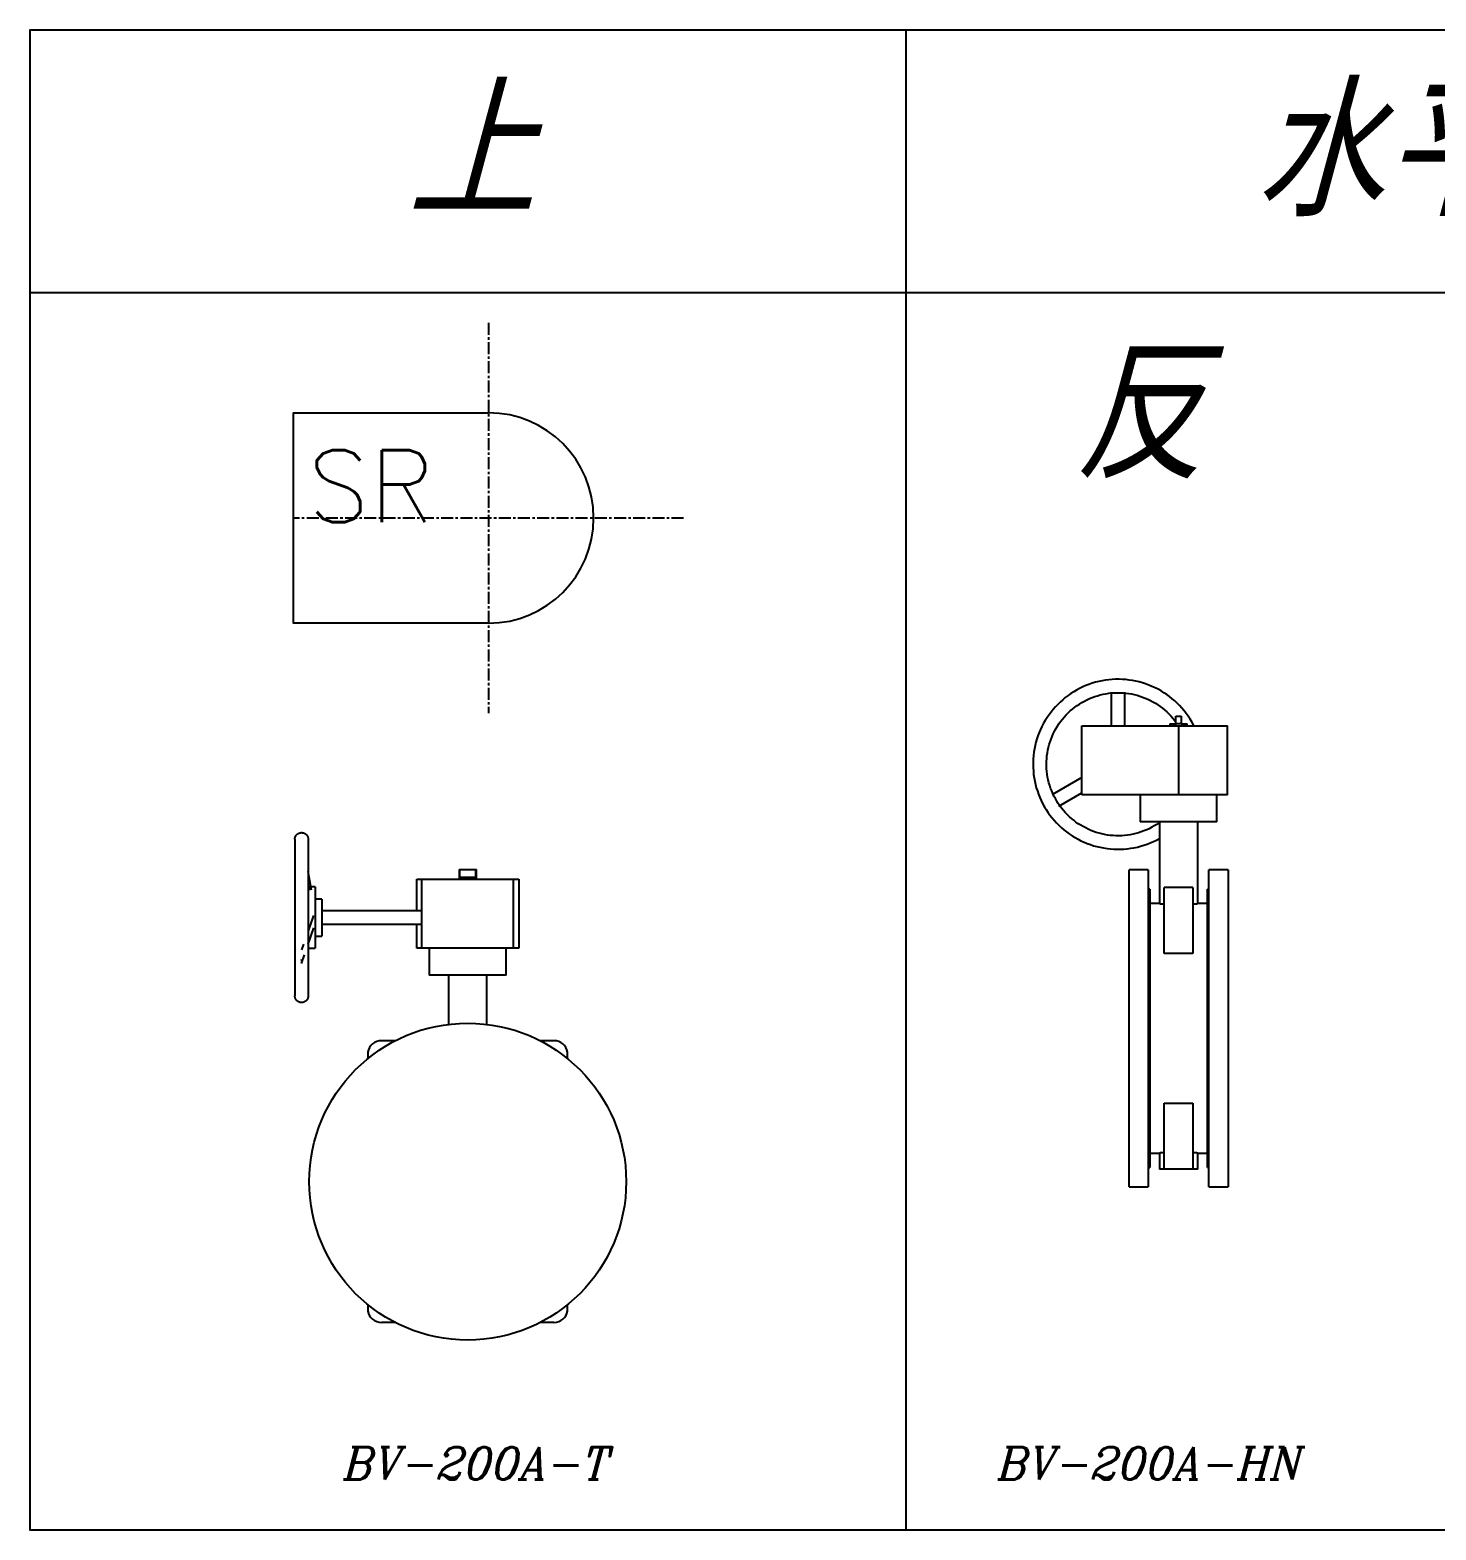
# Model space of a CAD drawing. Extents: x -122301 to 290600, y -29000 to 395522.
# Drawn here: x -121749 to -120285, y 34132 to 35695 of the extents above; entities that cross this region are included whole.
import ezdxf

# ---------------------------------------------------------------- set-up
doc = ezdxf.new("R2010")
doc.units = 0
doc.header["$LTSCALE"] = 10
doc.linetypes.add('XFM7P20PV$0$CENTER', pattern=[2, 1.25, -0.25, 0.25, -0.25])
doc.styles.add('XFM7P20PV$0$Standard', font='txt.shx', dxfattribs={"bigfont": 'chineset.shx'})
doc.styles.add('XFM7P20PV$0$STDTEXT', font='complex.shx', dxfattribs={"bigfont": 'chineset.shx'})

# ---------------------------------------------------------------- blocks, each defined once
blk = doc.blocks.new('XFM7P20PV$0$A$C5F2A0C79')
at = {"color": 1, "linetype": 'XFM7P20PV$0$CENTER'}
for p, q in [((0, 203.2), (0, -203.2)), ((203.2, 0), (-203.2, 0))]:
    blk.add_line(p, q, dxfattribs=at)
at = {"color": 0}
blk.add_lwpolyline([(0, -109.5), (-203.2, -109.5), (-203.2, 109.5), (0, 109.5)], dxfattribs=at)
blk.add_arc((0, 0), 109.5, 270, 90, dxfattribs=at)
at = {"color": 0, "style": 'XFM7P20PV$0$Standard'}
blk.add_text('SR', height=75, dxfattribs=at).set_placement((-188.3, -4.4))
blk = doc.blocks.new('XFM7P20PV$0$BV-200A-T')
for p, q in [((-179.4, 359.2), (-179.3, 359.5)), ((-179.3, 359.5), (-179.2, 359.7)), ((-179.2, 359.7), (-179.1, 360)), ((-179.1, 360), (-178.9, 360.2)), ((-178.9, 360.2), (-178.8, 360.5)), ((-178.8, 360.5), (-178.6, 360.7)), ((-178.6, 360.7), (-178.4, 360.9)), ((-178.4, 360.9), (-178.3, 361.1)), ((-178.3, 361.1), (-178.1, 361.3)), ((-178.1, 361.3), (-177.9, 361.5)), ((-177.9, 361.5), (-177.7, 361.7)), ((-177.7, 361.7), (-177.5, 361.9)), ((-177.5, 361.9), (-177.2, 362.1)), ((-177.2, 362.1), (-177, 362.2)), ((-177, 362.2), (-176.8, 362.4)), ((-176.8, 362.4), (-176.5, 362.5)), ((-176.5, 362.5), (-176.3, 362.7)), ((-176.3, 362.7), (-176, 362.8)), ((-176, 362.8), (-175.8, 362.9)), ((-175.8, 362.9), (-175.5, 363)), ((-175.5, 363), (-175.3, 363.1)), ((-175.3, 363.1), (-175, 363.2)), ((-175, 363.2), (-174.7, 363.3)), ((-174.7, 363.3), (-174.5, 363.3)), ((-174.5, 363.3), (-174.2, 363.4)), ((-174.2, 363.4), (-173.9, 363.4)), ((-173.9, 363.4), (-173.6, 363.5)), ((-173.6, 363.5), (-173.4, 363.5)), ((-173.4, 363.5), (-173.1, 363.5)), ((-173.1, 363.5), (-173, 363.5)), ((-172.8, 362.2), (-173, 363.5)), ((-173, 363.5), (-173, 363.5)), ((-173, 363.5), (-172.7, 363.5)), ((-172.7, 363.5), (-172.4, 363.5)), ((-172.4, 363.5), (-172.2, 363.4)), ((-172.2, 363.4), (-171.9, 363.4)), ((-171.9, 363.4), (-171.6, 363.4)), ((-171.6, 363.4), (-171.3, 363.3)), ((-171.3, 363.3), (-171.1, 363.2)), ((-171.1, 363.2), (-170.8, 363.1)), ((-170.8, 363.1), (-170.5, 363.1)), ((-170.5, 363.1), (-170.3, 362.9)), ((-170.3, 362.9), (-170, 362.8)), ((-170, 362.8), (-169.8, 362.7)), ((-169.8, 362.7), (-169.5, 362.6)), ((-169.5, 362.6), (-169.3, 362.4)), ((-169.3, 362.4), (-169, 362.3)), ((-169, 362.3), (-168.8, 362.1)), ((-168.8, 362.1), (-168.6, 361.9)), ((-168.6, 361.9), (-168.4, 361.8)), ((-168.4, 361.8), (-168.2, 361.6)), ((-168.2, 361.6), (-168, 361.4)), ((-168, 361.4), (-167.8, 361.2)), ((-167.8, 361.2), (-167.6, 361)), ((-167.6, 361), (-167.4, 360.7)), ((-167.4, 360.7), (-167.3, 360.5)), ((-167.3, 360.5), (-167.1, 360.3)), ((-167.1, 360.3), (-167, 360)), ((-167, 360), (-166.8, 359.8)), ((-166.8, 359.8), (-166.7, 359.5)), ((-166.7, 359.5), (-166.6, 359.3)), ((-166.6, 359.3), (-166.5, 359)), ((-180, 357.1), (-179.9, 357.3)), ((-180, 356.8), (-180, 357.1)), ((-180, 356.5), (-180, 356.8)), ((-180, 356.5), (-180, 193.5)), ((-179.9, 357.9), (-179.8, 358.2)), ((-179.9, 357.6), (-179.9, 357.9)), ((-179.9, 357.3), (-179.9, 357.6)), ((-179.8, 358.2), (-179.7, 358.4)), ((-179.7, 358.4), (-179.6, 358.7)), ((-179.6, 359), (-179.4, 359.2)), ((-179.6, 358.7), (-179.6, 359)), ((-166.5, 359), (-166.4, 358.8)), ((-166.4, 358.8), (-166.3, 358.5)), ((-166.3, 358.5), (-166.2, 358.2)), ((-166.2, 358.2), (-166.2, 358)), ((-166.2, 358), (-166.1, 357.7)), ((-166.1, 357.7), (-166.1, 357.4)), ((-166.1, 357.4), (-166, 357.1)), ((-166, 357.1), (-166, 356.9)), ((-166, 356.9), (-166, 356.6)), ((-166, 356.6), (-166, 356.5)), ((-166, 356.5), (-166, 193.5)), ((-166, 356.5), (-166, 356.5)), ((-162.7, 303.5), (-166, 323)), ((-53.1, 315), (53.1, 315)), ((-53.1, 282), (-53.1, 315)), ((-47.8, 243), (-47.8, 315)), ((-9, 325), (9, 325)), ((-9, 325), (-9, 315)), ((-8.7, 317), (-9, 317)), ((-8.6, 325), (-8.6, 317)), ((-8.6, 317), (8.6, 317)), ((8.6, 317), (8.6, 325)), ((9, 317), (8.7, 317)), ((9, 315), (9, 325)), ((47.8, 243), (47.8, 315)), ((53.1, 315), (53.1, 243)), ((-166.1, 309.1), (-165.1, 303.5)), ((-159, 307), (-166, 307)), ((-159, 307), (-159, 243)), ((-152, 294.2), (-159, 294.2)), ((-152, 294.2), (-152, 255.8)), ((-49.1, 282), (-152, 282)), ((-160.6, 277.2), (-166.2, 261.1)), ((-152, 268), (-49.1, 268)), ((-53.1, 243), (-53.1, 268)), ((-166.1, 247.4), (-160.3, 264.2)), ((-159, 255.8), (-152, 255.8)), ((-170.9, 247.4), (-173, 241.3)), ((-173, 227.3), (-170, 236.1)), ((-166, 243), (-159, 243)), ((53.1, 243), (-53.1, 243)), ((-40, 243), (-40, 215)), ((40, 215), (40, 243)), ((-173, 230.3), (-173, 231.3)), ((40, 215), (-40, 215)), ((-20, 215), (-20, 163.6)), ((20, 163.6), (20, 215)), ((-180, 193.4), (-180, 193.5)), ((-180, 193.1), (-180, 193.4)), ((-180, 192.9), (-180, 193.1)), ((-179.9, 192.6), (-180, 192.9)), ((-179.9, 192.3), (-179.9, 192.6)), ((-179.8, 192), (-179.9, 192.3)), ((-179.8, 191.8), (-179.8, 192)), ((-179.7, 191.5), (-179.8, 191.8)), ((-179.6, 191.2), (-179.7, 191.5)), ((-179.5, 191), (-179.6, 191.2)), ((-179.4, 190.7), (-179.5, 191)), ((-179.3, 190.5), (-179.4, 190.7)), ((-179.2, 190.2), (-179.3, 190.5)), ((-179, 190), (-179.2, 190.2)), ((-178.9, 189.7), (-179, 190)), ((-178.7, 189.5), (-178.9, 189.7)), ((-178.6, 189.3), (-178.7, 189.5)), ((-178.4, 189), (-178.6, 189.3)), ((-178.2, 188.8), (-178.4, 189)), ((-178, 188.6), (-178.2, 188.8)), ((-177.8, 188.4), (-178, 188.6)), ((-177.6, 188.2), (-177.8, 188.4)), ((-177.4, 188.1), (-177.6, 188.2)), ((-177.2, 187.9), (-177.4, 188.1)), ((-177, 187.7), (-177.2, 187.9)), ((-176.7, 187.6), (-177, 187.7)), ((-176.5, 187.4), (-176.7, 187.6)), ((-169.5, 187.5), (-169.7, 187.3)), ((-169.2, 187.6), (-169.5, 187.5)), ((-169, 187.8), (-169.2, 187.6)), ((-168.8, 187.9), (-169, 187.8)), ((-168.5, 188.1), (-168.8, 187.9)), ((-168.3, 188.3), (-168.5, 188.1)), ((-168.1, 188.5), (-168.3, 188.3)), ((-167.9, 188.7), (-168.1, 188.5)), ((-167.7, 188.9), (-167.9, 188.7)), ((-167.6, 189.1), (-167.7, 188.9)), ((-167.4, 189.3), (-167.6, 189.1)), ((-167.2, 189.5), (-167.4, 189.3)), ((-167.1, 189.8), (-167.2, 189.5)), ((-166.9, 190), (-167.1, 189.8)), ((-166.8, 190.3), (-166.9, 190)), ((-166.7, 190.5), (-166.8, 190.3)), ((-166.6, 190.8), (-166.7, 190.5)), ((-166.4, 191), (-166.6, 190.8)), ((-166.3, 191.6), (-166.4, 191.3)), ((-166.4, 191.3), (-166.4, 191)), ((-166.2, 191.8), (-166.3, 191.6)), ((-166.1, 192.1), (-166.2, 191.8)), ((-166, 192.9), (-166.1, 192.7)), ((-166.1, 192.7), (-166.1, 192.4)), ((-166.1, 192.4), (-166.1, 192.1)), ((-166, 193.5), (-166, 193.2)), ((-166, 193.5), (-166, 193.5)), ((-166, 193.2), (-166, 192.9)), ((-176.2, 187.3), (-176.5, 187.4)), ((-176, 187.2), (-176.2, 187.3)), ((-175.7, 187.1), (-176, 187.2)), ((-175.5, 186.9), (-175.7, 187.1)), ((-175.2, 186.9), (-175.5, 186.9)), ((-174.9, 186.8), (-175.2, 186.9)), ((-174.7, 186.7), (-174.9, 186.8)), ((-174.4, 186.6), (-174.7, 186.7)), ((-174.1, 186.6), (-174.4, 186.6)), ((-173.8, 186.6), (-174.1, 186.6)), ((-173.6, 186.5), (-173.8, 186.6)), ((-173.3, 186.5), (-173.6, 186.5)), ((-173, 186.5), (-173.3, 186.5)), ((-172.9, 186.5), (-173, 186.5)), ((-172.6, 186.5), (-172.9, 186.5)), ((-172.4, 186.5), (-172.6, 186.5)), ((-172.1, 186.6), (-172.4, 186.5)), ((-171.8, 186.6), (-172.1, 186.6)), ((-171.5, 186.7), (-171.8, 186.6)), ((-171.3, 186.7), (-171.5, 186.7)), ((-171, 186.8), (-171.3, 186.7)), ((-170.7, 186.9), (-171, 186.8)), ((-170.5, 187), (-170.7, 186.9)), ((-170.2, 187.1), (-170.5, 187)), ((-170, 187.2), (-170.2, 187.1)), ((-169.7, 187.3), (-170, 187.2)), ((-75.1, 146.7), (-89.8, 146.7)), ((89.8, 146.7), (75.1, 146.7)), ((-104, 134.8), (-104, 128)), ((104, 128), (104, 134.8)), ((-104, -128), (-104, -134.8)), ((104, -134.8), (104, -128)), ((-75.1, -146.8), (-89.8, -146.8)), ((89.8, -146.8), (75.1, -146.8))]:
    blk.add_line(p, q)
blk.add_circle((0, 0), 165)
for centre, start, end in [((-89.8, 132.3), 90, 169.8685), ((89.8, 132.3), 10.1315, 90), ((-89.8, -132.3), 190.1315, 270), ((89.8, -132.3), 270, 349.8685)]:
    blk.add_arc(centre, 14.4, start, end)
blk = doc.blocks.new('XFM7P20PV$0$BV-200A-HN')
for p, q in [((-59.9, 359.3), (-63.3, 358.2)), ((-56.5, 360.3), (-59.9, 359.3)), ((-53.1, 361.2), (-56.5, 360.3)), ((-49.6, 361.9), (-53.1, 361.2)), ((-46.2, 362.5), (-49.6, 361.9)), ((-42.6, 363), (-46.2, 362.5)), ((-39.1, 363.3), (-42.6, 363)), ((-35.6, 363.5), (-39.1, 363.3)), ((-32, 363.5), (-35.6, 363.5)), ((-28.5, 363.4), (-32, 363.5)), ((-25, 363.1), (-28.5, 363.4)), ((-21.5, 362.7), (-25, 363.1)), ((-18, 362.2), (-21.5, 362.7)), ((-14.5, 361.5), (-18, 362.2)), ((-11, 360.7), (-14.5, 361.5)), ((-7.6, 359.8), (-11, 360.7)), ((-4.3, 358.7), (-7.6, 359.8)), ((-87.9, 344.4), (-90.6, 342.2)), ((-85.1, 346.6), (-87.9, 344.4)), ((-82.2, 348.6), (-85.1, 346.6)), ((-79.2, 350.5), (-82.2, 348.6)), ((-76.1, 352.3), (-79.2, 350.5)), ((-73, 353.9), (-76.1, 352.3)), ((-69.8, 355.5), (-73, 353.9)), ((-66.6, 356.9), (-69.8, 355.5)), ((-63.3, 358.2), (-66.6, 356.9)), ((-62.8, 343.3), (-60, 344.4)), ((-60, 344.4), (-57.2, 345.5)), ((-57.2, 345.5), (-54.4, 346.4)), ((-54.4, 346.4), (-51.5, 347.2)), ((-51.5, 347.2), (-48.6, 347.9)), ((-48.6, 347.9), (-45.7, 348.4)), ((-45.7, 348.4), (-42.7, 348.9)), ((-42.7, 348.9), (-39.8, 349.2)), ((-40, 350.2), (-40, 315)), ((-39.8, 349.2), (-36.8, 349.4)), ((-36.8, 349.4), (-33.8, 349.5)), ((-33.8, 349.5), (-30.8, 349.5)), ((-30.8, 349.5), (-27.8, 349.3)), ((-27.8, 349.3), (-24.9, 349.1)), ((-26, 315), (-26, 350.1)), ((-24.9, 349.1), (-21.9, 348.7)), ((-21.9, 348.7), (-19, 348.2)), ((-19, 348.2), (-16.1, 347.6)), ((-16.1, 347.6), (-13.2, 346.8)), ((-13.2, 346.8), (-10.3, 346)), ((-10.3, 346), (-7.5, 345)), ((-7.5, 345), (-4.7, 343.9)), ((-4.7, 343.9), (-2, 342.7)), ((-0.9, 357.5), (-4.3, 358.7)), ((2.3, 356.1), (-0.9, 357.5)), ((5.6, 354.7), (2.3, 356.1)), ((8.7, 353.1), (5.6, 354.7)), ((11.8, 351.3), (8.7, 353.1)), ((14.8, 349.5), (11.8, 351.3)), ((17.8, 347.5), (14.8, 349.5)), ((20.6, 345.4), (17.8, 347.5)), ((23.4, 343.2), (20.6, 345.4)), ((-102.8, 329.4), (-104.9, 326.5)), ((-100.6, 332.1), (-102.8, 329.4)), ((-98.3, 334.8), (-100.6, 332.1)), ((-95.8, 337.3), (-98.3, 334.8)), ((-93.3, 339.8), (-95.8, 337.3)), ((-90.6, 342.2), (-93.3, 339.8)), ((-87, 326.3), (-84.9, 328.4)), ((-84.9, 328.4), (-82.7, 330.5)), ((-82.7, 330.5), (-80.5, 332.4)), ((-80.5, 332.4), (-78.1, 334.3)), ((-78.1, 334.3), (-75.7, 336)), ((-75.7, 336), (-73.3, 337.7)), ((-73.3, 337.7), (-70.7, 339.2)), ((-70.7, 339.2), (-68.1, 340.7)), ((-68.1, 340.7), (-65.5, 342.1)), ((-65.5, 342.1), (-62.8, 343.3)), ((-2, 342.7), (0.7, 341.4)), ((0.7, 341.4), (3.3, 340)), ((3.3, 340), (5.9, 338.5)), ((5.9, 338.5), (8.4, 336.9)), ((8.4, 336.9), (10.8, 335.2)), ((10.8, 335.2), (13.2, 333.4)), ((13.2, 333.4), (15.5, 331.5)), ((15.5, 331.5), (17.7, 329.6)), ((17.7, 329.6), (19.9, 327.5)), ((26.1, 340.9), (23.4, 343.2)), ((28.7, 338.5), (26.1, 340.9)), ((31.1, 336), (28.7, 338.5)), ((33.5, 333.4), (31.1, 336)), ((35.8, 330.6), (33.5, 333.4)), ((38, 327.9), (35.8, 330.6)), ((-112.2, 314.4), (-113.8, 311.2)), ((-110.6, 317.6), (-112.2, 314.4)), ((-108.8, 320.6), (-110.6, 317.6)), ((-106.9, 323.6), (-108.8, 320.6)), ((-104.9, 326.5), (-106.9, 323.6)), ((-97.7, 312), (-96.1, 314.6)), ((-96.1, 314.6), (-94.5, 317.1)), ((-94.5, 317.1), (-92.8, 319.5)), ((-92.8, 319.5), (-90.9, 321.8)), ((-90.9, 321.8), (-89, 324.1)), ((-89, 324.1), (-87, 326.3)), ((-70.8, 315), (81, 315)), ((-70.8, 243), (-70.8, 315)), ((19.9, 327.5), (21.9, 325.3)), ((21, 317), (21, 315)), ((21, 317), (27.7, 317)), ((21.9, 325.3), (23.9, 323.1)), ((23.9, 323.1), (25.8, 320.8)), ((25.8, 320.8), (27.3, 318.7)), ((27.3, 325), (32.7, 325)), ((27.3, 317), (27.3, 325)), ((32.1, 317), (27.9, 317)), ((30, 315), (30, 243)), ((32.7, 317), (32.3, 317)), ((32.7, 325), (32.7, 317)), ((32.7, 317), (39, 317)), ((40, 325), (38, 327.9)), ((39, 315), (39, 317)), ((42, 322), (40, 325)), ((43.8, 319), (42, 322)), ((45.5, 315.9), (43.8, 319)), ((45.9, 315), (45.5, 315.9)), ((81, 243), (81, 315)), ((-118.5, 297.9), (-119.3, 294.5)), ((-117.5, 301.3), (-118.5, 297.9)), ((-116.4, 304.6), (-117.5, 301.3)), ((-115.1, 308), (-116.4, 304.6)), ((-113.8, 311.2), (-115.1, 308)), ((-104.6, 295.6), (-103.7, 298.4)), ((-103.7, 298.4), (-102.7, 301.2)), ((-102.7, 301.2), (-101.6, 304)), ((-101.6, 304), (-100.4, 306.7)), ((-100.4, 306.7), (-99.1, 309.4)), ((-99.1, 309.4), (-97.7, 312)), ((-121, 284), (-121.3, 280.4)), ((-120.6, 287.5), (-121, 284)), ((-120, 291), (-120.6, 287.5)), ((-119.3, 294.5), (-120, 291)), ((-107.3, 281), (-107, 283.9)), ((-107, 283.9), (-106.5, 286.9)), ((-106.5, 286.9), (-106, 289.8)), ((-106, 289.8), (-105.4, 292.7)), ((-105.4, 292.7), (-104.6, 295.6)), ((-121.3, 280.4), (-121.5, 276.9)), ((-121.5, 276.9), (-121.5, 275)), ((-121.5, 275), (-121.4, 271.5)), ((-121.4, 271.5), (-121.2, 267.9)), ((-121.2, 267.9), (-120.9, 264.4)), ((-107.5, 275), (-107.4, 278)), ((-107.5, 273.4), (-107.5, 275)), ((-107.4, 270.4), (-107.5, 273.4)), ((-107.4, 278), (-107.3, 281)), ((-107.1, 267.4), (-107.4, 270.4)), ((-106.8, 264.5), (-107.1, 267.4)), ((-120.9, 264.4), (-120.4, 260.9)), ((-120.4, 260.9), (-119.7, 257.4)), ((-119.7, 257.4), (-119, 254)), ((-119, 254), (-118.1, 250.5)), ((-118.1, 250.5), (-117, 247.2)), ((-106.3, 261.5), (-106.8, 264.5)), ((-105.7, 258.6), (-106.3, 261.5)), ((-105, 255.7), (-105.7, 258.6)), ((-104.1, 252.9), (-105, 255.7)), ((-103.2, 250), (-104.1, 252.9)), ((-102.1, 247.3), (-103.2, 250)), ((-70.8, 261.3), (-101.4, 243.6)), ((-117, 247.2), (-115.8, 243.8)), ((-115.8, 243.8), (-114.5, 240.5)), ((-114.5, 240.5), (-113.1, 237.3)), ((-113.1, 237.3), (-111.5, 234.1)), ((-101, 244.5), (-102.1, 247.3)), ((-99.7, 241.8), (-101, 244.5)), ((-98.3, 239.2), (-99.7, 241.8)), ((-96.8, 236.6), (-98.3, 239.2)), ((-95.3, 234.1), (-96.8, 236.6)), ((-94.6, 231.3), (-70.8, 245.1)), ((81, 243), (-70.8, 243)), ((-10, 243), (-10, 215)), ((70, 215), (70, 243)), ((-111.5, 234.1), (-109.8, 231)), ((-109.8, 231), (-108, 228)), ((-108, 228), (-106, 225)), ((-106, 225), (-104, 222.1)), ((-104, 222.1), (-101.8, 219.4)), ((-101.8, 219.4), (-99.5, 216.6)), ((-93.6, 231.6), (-95.3, 234.1)), ((-91.8, 229.2), (-93.6, 231.6)), ((-89.9, 226.9), (-91.8, 229.2)), ((-87.9, 224.7), (-89.9, 226.9)), ((-85.9, 222.5), (-87.9, 224.7)), ((-83.7, 220.4), (-85.9, 222.5)), ((-81.5, 218.5), (-83.7, 220.4)), ((-99.5, 216.6), (-97.1, 214)), ((-97.1, 214), (-94.7, 211.5)), ((-94.7, 211.5), (-92.1, 209.1)), ((-92.1, 209.1), (-89.4, 206.8)), ((-89.4, 206.8), (-86.6, 204.6)), ((-86.6, 204.6), (-83.8, 202.5)), ((-79.2, 216.6), (-81.5, 218.5)), ((-76.8, 214.8), (-79.2, 216.6)), ((-74.4, 213.1), (-76.8, 214.8)), ((-71.9, 211.5), (-74.4, 213.1)), ((-69.3, 210), (-71.9, 211.5)), ((-66.7, 208.6), (-69.3, 210)), ((-64, 207.3), (-66.7, 208.6)), ((-61.3, 206.1), (-64, 207.3)), ((-58.5, 205), (-61.3, 206.1)), ((-55.7, 204), (-58.5, 205)), ((-52.8, 203.2), (-55.7, 204)), ((-49.9, 202.4), (-52.8, 203.2)), ((-11.6, 203.6), (-14.5, 202.8)), ((-8.8, 204.5), (-11.6, 203.6)), ((70, 215), (-10, 215)), ((-6, 205.6), (-8.8, 204.5)), ((-3.2, 206.7), (-6, 205.6)), ((-0.5, 207.9), (-3.2, 206.7)), ((2.1, 209.3), (-0.5, 207.9)), ((4.7, 210.8), (2.1, 209.3)), ((7.3, 212.3), (4.7, 210.8)), ((9.7, 214), (7.3, 212.3)), ((10, 214.2), (9.7, 214)), ((10, 215), (10, 130)), ((50, 130), (50, 215)), ((-83.8, 202.5), (-80.8, 200.5)), ((-80.8, 200.5), (-77.8, 198.7)), ((-77.8, 198.7), (-74.7, 196.9)), ((-74.7, 196.9), (-71.6, 195.3)), ((-71.6, 195.3), (-68.3, 193.9)), ((-68.3, 193.9), (-65.1, 192.5)), ((-65.1, 192.5), (-61.7, 191.3)), ((-61.7, 191.3), (-58.4, 190.2)), ((-58.4, 190.2), (-55, 189.3)), ((-55, 189.3), (-51.5, 188.5)), ((-51.5, 188.5), (-48, 187.8)), ((-47, 201.8), (-49.9, 202.4)), ((-48, 187.8), (-44.5, 187.3)), ((-44.1, 201.3), (-47, 201.8)), ((-41.1, 200.9), (-44.1, 201.3)), ((-38.2, 200.7), (-41.1, 200.9)), ((-35.2, 200.5), (-38.2, 200.7)), ((-32.2, 200.5), (-35.2, 200.5)), ((-29.2, 200.6), (-32.2, 200.5)), ((-26.2, 200.8), (-29.2, 200.6)), ((-23.3, 201.1), (-26.2, 200.8)), ((-23.4, 187), (-19.8, 187.5)), ((-20.3, 201.6), (-23.3, 201.1)), ((-17.4, 202.1), (-20.3, 201.6)), ((-19.8, 187.5), (-16.4, 188.1)), ((-14.5, 202.8), (-17.4, 202.1)), ((-16.4, 188.1), (-12.9, 188.8)), ((-12.9, 188.8), (-9.5, 189.7)), ((-9.5, 189.7), (-6.1, 190.7)), ((-6.1, 190.7), (-2.7, 191.8)), ((-2.7, 191.8), (0.6, 193.1)), ((0.6, 193.1), (3.8, 194.5)), ((3.8, 194.5), (7, 196.1)), ((7, 196.1), (10, 197.7)), ((-44.5, 187.3), (-41, 186.9)), ((-41, 186.9), (-37.5, 186.6)), ((-37.5, 186.6), (-34, 186.5)), ((-34, 186.5), (-30.4, 186.5)), ((-30.4, 186.5), (-26.9, 186.7)), ((-26.9, 186.7), (-23.4, 187)), ((-1.6, 165), (-21.6, 165)), ((-21.6, -165), (-21.6, 165)), ((-1.6, 165), (-1.6, -165)), ((81.6, 165), (61.6, 165)), ((61.6, -165), (61.6, 165)), ((81.6, 165), (81.6, -165)), ((0, 145), (-1.6, 145)), ((0, 145), (0, -145)), ((45, 146.7), (15, 146.7)), ((15, 78), (15, 146.7)), ((45, 146.7), (45, 78)), ((61.6, 145), (60, 145)), ((60, -145), (60, 145)), ((10, 130), (0, 130)), ((60, 130), (50, 130)), ((45, 78), (15, 78)), ((15, -78), (45, -78)), ((15, -146.7), (15, -78)), ((45, -78), (45, -146.7)), ((0, -130), (10, -130)), ((10, -130), (10, -146.7)), ((50, -146.7), (50, -130)), ((50, -130), (60, -130)), ((-1.6, -145), (0, -145)), ((50, -146.7), (10, -146.7)), ((60, -145), (61.6, -145)), ((-21.6, -165), (-1.6, -165)), ((61.6, -165), (81.6, -165))]:
    blk.add_line(p, q)
for centre, start, end in [((-33, 356.5), 85.2104, 94.7896), ((-103.6, 234.3), 205.2104, 214.7896)]:
    blk.add_arc(centre, 7, start, end)
for points in [[(10, 130), (10, 130), (10.4, 129.9), (12.1, 129.7), (13.9, 129.5), (15, 129.3)], [(45, 129.3), (46.1, 129.5), (47.9, 129.7), (49.6, 129.9), (50, 130), (50, 130)], [(15, -129.3), (13.9, -129.5), (12.1, -129.7), (10.4, -129.9), (10, -130), (10, -130)], [(50, -130), (50, -130), (49.6, -129.9), (47.9, -129.7), (46.1, -129.5), (45, -129.3)]]:
    blk.add_open_spline(points, degree=3)
blk = doc.blocks.new('XFM7P20PV')
for p, q in [((-120837.36727, 35694.58532), (-120837.36727, 34132.48968)), ((-121749.4165, 35421.20172), (-118527.8233, 35421.20172))]:
    blk.add_line(p, q)
blk.add_lwpolyline([(-118527.8233, 34132.48968), (-121749.4165, 34132.48968), (-121749.4165, 35694.58532), (-118527.8233, 35694.58532)], close=True)
at = {"color": 0}
blk.add_blockref('XFM7P20PV$0$A$C5F2A0C79', (-121272.01632, 35186.37994), dxfattribs=at)
for name, p in [('XFM7P20PV$0$BV-200A-HN', (-120583.50808, 34654.95211)), ('XFM7P20PV$0$BV-200A-T', (-121293.67077, 34495.2749))]:
    blk.add_blockref(name, p)
at = {"style": 'XFM7P20PV$0$STDTEXT', "oblique": 15}
for s, height, p in [('水平', 133.701079, (-120476.73324, 35500.73748)), ('上', 133.70108, (-121358.99791, 35500.73748)), ('反', 133.70108, (-120663.82071, 35227.82665)), ('BV-200A-T', 33.42527, (-121425.75701, 34185.1955)), ('BV-200A-HN', 33.42527, (-120744.53847, 34185.1955))]:
    blk.add_text(s, height=height, dxfattribs=at).set_placement(p)

msp = doc.modelspace()

# ---------------------------------------------------------------- block references
msp.add_blockref('XFM7P20PV', (0, 0))

doc.saveas('drawing.dxf')
